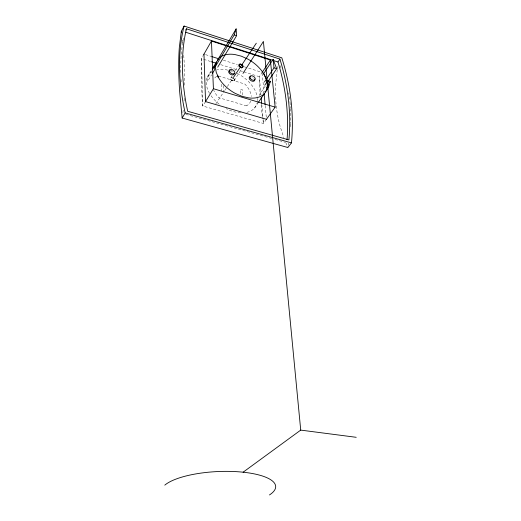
<?xml version="1.0" encoding="UTF-8"?>
<svg xmlns="http://www.w3.org/2000/svg" width="521" height="521" viewBox="0 0 521 521"><rect width="100%" height="100%" fill="white"/><g stroke="black" fill="none" stroke-linecap="round" stroke-linejoin="round"><path stroke-width="0.39" stroke-dasharray="2.6 1.95" d="M290.451 126.701L290.659 123.581M184.056 100.944L184.226 98.743A402.03 121.093 66 0 0 184.317 97.251M183.197 110.178L182.806 113.35M277.263 69.71L275.707 83.901A277.986 190.002 -10.5 0 0 280.142 126.44L283.841 137.707M288.243 145.287L288.608 143.06M277.413 68.922L277.993 65.776M203.978 54.132L201.406 58.632L201.353 60.814A784.633 258.481 -61.1 0 0 202.643 104.057L202.825 106.03L263.476 123.49L266.465 119.302M207.247 77.29L211.793 69.625M211.754 70.863L207.365 78.248L207.592 81.517L211.598 74.809M205.535 101.602L202.825 106.03L201.406 58.632L202.949 59.114M230.79 78.033L232.06 76.001M235.446 70.582L238.416 65.841M234.229 80.573L241.907 68.427M215.844 103.751L224.388 90.967M224.838 90.296L232.926 78.189M265.202 86.141L259.556 94.457L259.764 95.558M262.994 93.22L265.176 90.029M254.424 108.166L258.058 102.865M227.716 70.166L225.541 69.638A28.355 18.027 33.7 0 0 217.016 69.847M229.019 70.485L233.499 71.852M185.854 114.346L271.91 138.547M275.042 139.426L285.215 142.285M246.602 105.88L218.748 97.674A21.537 13.689 33.7 0 1 213.558 89.82M218.514 76.014L244.935 84.083A21.537 13.689 33.7 0 1 251.317 96.528M203.724 59.355L210.673 61.524M220.715 64.65L236.938 69.71M240.031 70.674L243.118 71.631M243.893 71.872L259.341 76.691L260.982 95.245M205.528 54.62L210.959 56.327M223.372 60.228L237.342 64.617M244.323 66.812L262.167 72.426L259.341 76.691L259.386 78.834A731.022 292.19 -57.4 0 0 260.22 94.998M237.101 73.448L238.54 74.086A28.355 18.027 33.7 0 1 256.469 93.806L257.179 97.577M279.94 65.581L281.301 68.538M285.775 142.611L287.879 147.515M257.315 98.332L257.485 99.218A28.355 18.027 33.7 0 1 257.465 100.683M182.363 40.28L182.76 44.292M262.239 73.233L263.945 91.82M265.209 105.561L266.316 117.681M261.763 104.122L263.053 118.645M263.125 119.452L263.476 123.49L263.157 121.536A731.022 292.19 -57.4 0 1 262.597 117.713M242.779 95.109L242.402 89.742L240.409 89.143L240.774 94.509M223.457 85.6L223.77 91.598M221.386 84.233L221.718 90.993M257.4 101.4A28.355 18.027 33.7 0 1 246.863 112.334M240.663 112.803A28.355 18.027 33.7 0 1 226.179 108.642M219.172 104.154A28.355 18.027 33.7 0 1 210.797 95.356M209.585 93.448A28.355 18.027 33.7 0 1 207.039 87.665L206.251 82.149A28.355 18.027 33.7 0 1 211.546 72.106M251.754 76.854A3.028 1.869 34.4 0 1 252.457 77.147M253.707 78.072A3.028 1.869 34.4 0 1 254.176 78.651M230.575 70.355A3.067 1.908 33.3 0 1 232.679 71.221M250.757 101.022A21.537 13.689 33.7 0 1 246.531 105.854M214.769 77.981A21.537 13.689 33.7 0 1 217.068 76.138M233.415 78.241A2.221 1.394 33.5 0 1 233.877 80.898A2.221 1.394 33.5 0 1 230.66 79.277A2.221 1.394 33.5 0 1 232.399 77.727M233.395 78.287A2.143 1.342 33.5 0 1 233.818 80.846A2.143 1.342 33.5 0 1 230.725 79.264A2.143 1.342 33.5 0 1 232.418 77.785M181.184 81.777A315.296 179.895 44.1 0 1 181.041 79.537M180.767 72.439A315.296 179.895 44.1 0 1 183.607 37.284M183.724 55.337A402.03 121.093 66 0 1 184.701 86.538M262.493 116.945A731.022 292.19 -57.4 0 1 261.028 104.506M288.601 92.855A227.488 152.822 -38 0 1 288.875 94.379M289.253 96.685A227.488 152.822 -38 0 1 289.884 101.374M289.976 102.168A227.488 152.822 -38 0 1 290.471 107.769M290.529 108.576A227.488 152.822 -38 0 1 290.666 123.581"/><path stroke-width="0.78" d="M287.025 139.687L287.214 137.407A463.39 293.603 15.1 0 0 279.484 67.144L277.973 61.992L279.92 59.107L186.453 28.798L185.782 30.055M266.485 88.108L267.794 86.193L267.377 82.943M181.334 31.293L179.315 47.626A209.462 48.297 75.8 0 0 179.621 91.168L182.148 118.033L287.879 147.515L291.467 142.884A470.769 297.178 15.1 0 0 281.815 57.838L184.089 26.05L181.334 31.293L181.503 32.784M216.339 61.966L215.375 66.838L216.228 72.386L218.866 78.228A28.942 17.961 33.9 0 0 235.153 93.35L242.063 96.352L248.908 97.922A28.942 17.961 33.9 0 0 264.421 93.578C269.266 87.756 267.26 79.544 263.665 73.63L263.613 73.559A28.942 17.961 33.9 0 0 247.983 59.16L241.392 56.19L234.789 54.523A28.942 17.961 33.9 0 0 219.022 58.098L212.203 68.928M214.372 66.102L214.802 69.436L212.399 73.468M186.453 28.798L185.437 33.364A316.521 179.686 44 0 0 186.42 105.183L187.677 111.279L288.921 139.928L289.35 134.607A465.976 294.026 15.2 0 0 281.444 64.265L279.92 59.107M265.371 91.943L268.549 87.313L270.392 81.387L267.898 80.612L264.753 85.255M215.453 66.441L234.229 34.907L236.13 28.883L236.593 35.682L217.739 67.15M203.815 54.412L211.448 41.055L270.373 60.039L275.147 107.124L266.277 119.563M182.148 118.033L185.163 112.933A319.503 181.49 44 0 1 184.089 26.05M217.426 60.397L236.13 28.883M212.548 69.514L214.548 66.16M205.365 101.875L213.408 88.713L211.448 41.055M242.994 73.428L263.405 41.446L300.721 430.105L243.125 472.195M262.428 72.028L270.373 60.039M263.665 73.63L273.141 59.407L276.671 68.7L267.065 82.846M233.375 77.512L256.299 43.204M264.453 82.038L274.02 67.854L273.141 59.407M267.234 86.024L268.589 84.037M269.494 82.715L270.392 81.387M258.514 102.201L264.421 93.578M300.721 430.105L356.214 437.308M185.163 112.933L291.467 142.884M266.465 119.302L205.535 101.602L203.978 54.132M213.408 88.713L275.147 107.124M211.448 61.765L216.085 63.21M211.734 56.574L218.716 58.769M274.02 67.854L276.671 68.7M185.554 32.191L277.973 61.992M234.229 34.907L236.593 35.682M263.613 73.559L266.335 79.185M217.628 75.48L218.214 77.355L218.182 76.724M267.898 80.612L268.549 87.313M264.095 93.435L265.13 104.754M261.197 97.668L261.692 103.314M164.786 485.142A57.421 17.61 -2.7 0 1 241.653 472.052A57.421 17.61 -2.7 0 1 269.455 494.95M254.489 79.251A3.028 1.869 34.4 0 1 253.011 81.302A3.028 1.869 34.4 0 1 249.539 79.146A3.028 1.869 34.4 0 1 250.425 76.724M234.17 73.507A3.067 1.908 33.3 0 1 230.471 74.321A3.067 1.908 33.3 0 1 229.37 70.53M250.327 78.345A3.028 1.869 34.4 0 0 255.016 79.791A3.028 1.869 34.4 0 0 252.398 75.845A3.028 1.869 34.4 0 0 250.327 78.345M229.722 71.97A3.067 1.908 33.3 0 0 234.515 73.448A3.067 1.908 33.3 0 0 231.91 69.475A3.067 1.908 33.3 0 0 229.722 71.97M239.315 66.03A2.26 1.387 33.6 0 0 242.832 67.118A2.26 1.387 33.6 0 0 240.884 64.194A2.26 1.387 33.6 0 0 239.315 66.03A2.182 1.335 33.6 0 0 242.76 67.072A2.182 1.335 33.6 0 0 240.897 64.259A2.182 1.335 33.6 0 0 239.373 66.011"/></g></svg>
